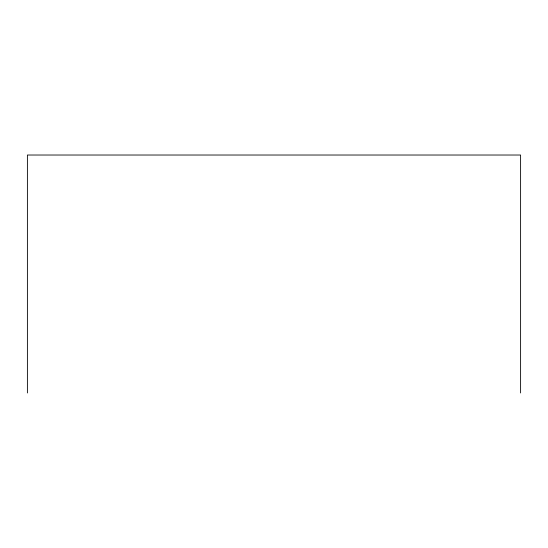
<?xml version="1.0" encoding="UTF-8"?>
<svg xmlns="http://www.w3.org/2000/svg" width="548" height="548" viewBox="0 0 548 548"><rect width="100%" height="100%" fill="white"/><g stroke="black" fill="none" stroke-linecap="round" stroke-linejoin="round"><path stroke-width="0.82" d="M520.6 392.978L520.6 155.022L27.4 155.022L27.4 392.978"/></g></svg>
